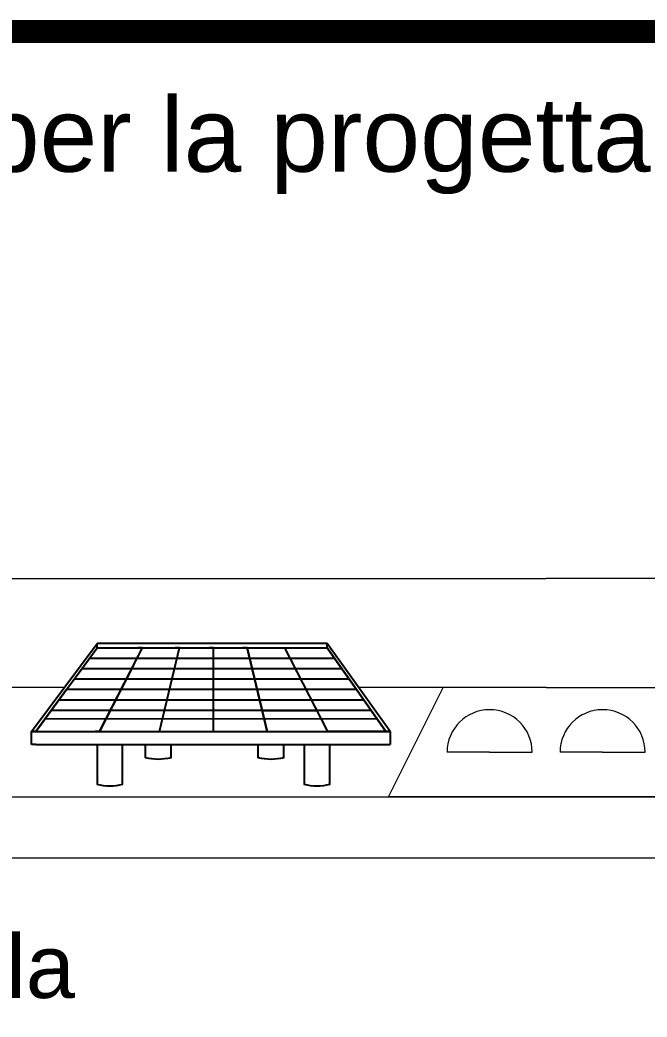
# Model space of a CAD drawing. Header units: millimetres. Extents: x -65 to 139, y 387 to 509.
# Drawn here: x -15.75 to 5.75, y 465.61 to 499.77 of the extents above; entities that cross this region are included whole.
import ezdxf

# ---------------------------------------------------------------- set-up
doc = ezdxf.new("R2010")
doc.units = ezdxf.units.MM
doc.layers.add('pannelli', color=1, linetype='Continuous')
doc.layers.add('SCRITTE - txt', color=252, linetype='Continuous')
doc.layers.add('PROIEZIONI - projections', color=145, linetype='Continuous', lineweight=13)
doc.layers.add('www.archweb.it - All rights reserved', color=2, linetype='Continuous', lineweight=5)
doc.styles.get("Standard").update_dxf_attribs({"font": 'arial.ttf'})

msp = doc.modelspace()

# ---------------------------------------------------------------- linework, layer by layer
at = {"layer": 'pannelli'}
for p, q in [((-15.358, 475.393), (-13.105, 478.406)), ((-15.358, 475.393), (-13.105, 478.406)), ((-15.358, 475.393), (-13.105, 478.406)), ((-15.358, 475.393), (-13.105, 478.406)), ((-15.358, 475.393), (-13.105, 478.406)), ((-15.358, 475.393), (-13.105, 478.406)), ((-15.358, 475.393), (-13.105, 478.406)), ((-14.156, 476.825), (-13.105, 478.256)), ((-14.156, 476.825), (-13.105, 478.256)), ((-14.156, 476.825), (-13.105, 478.256)), ((-14.156, 476.825), (-13.105, 478.256)), ((-14.156, 476.825), (-13.105, 478.256)), ((-14.156, 476.825), (-13.105, 478.256)), ((-13.631, 477.54), (-13.105, 478.256)), ((-5.223, 478.406), (-13.105, 478.406)), ((-13.105, 478.256), (-13.105, 478.406)), ((-5.223, 478.406), (-13.105, 478.406)), ((-13.105, 478.256), (-13.105, 478.406)), ((-5.223, 478.406), (-13.105, 478.406)), ((-5.223, 478.406), (-13.105, 478.406)), ((-5.223, 478.406), (-13.105, 478.406)), ((-5.223, 478.406), (-13.105, 478.406)), ((-5.223, 478.406), (-13.105, 478.406)), ((-5.223, 478.406), (-13.105, 478.406)), ((-13.105, 478.256), (-13.105, 478.406)), ((-13.105, 478.256), (-13.105, 478.406)), ((-13.105, 478.256), (-13.105, 478.406)), ((-13.105, 478.256), (-13.105, 478.406)), ((-13.105, 478.256), (-13.105, 478.406)), ((-13.105, 478.256), (-13.105, 478.406)), ((-13.105, 478.256), (-5.223, 478.256)), ((-13.105, 478.256), (-5.223, 478.256)), ((-13.105, 478.256), (-5.223, 478.256)), ((-13.105, 478.256), (-5.223, 478.256)), ((-13.105, 478.256), (-5.223, 478.256)), ((-13.105, 478.256), (-5.223, 478.256)), ((-13.105, 478.256), (-5.223, 478.256)), ((-13.105, 478.256), (-5.223, 478.256)), ((-13.105, 478.256), (-5.223, 478.256)), ((-13.105, 478.256), (-5.223, 478.256)), ((-13.105, 478.256), (-5.223, 478.256)), ((-13.105, 478.256), (-5.223, 478.256)), ((-13.105, 478.256), (-5.223, 478.256)), ((-13.105, 478.256), (-5.223, 478.256)), ((-13.105, 478.256), (-5.223, 478.256)), ((-13.105, 478.256), (-5.223, 478.256)), ((-13.105, 478.256), (-12.955, 478.256)), ((-13.105, 478.256), (-12.805, 478.256)), ((-13.105, 478.256), (-12.505, 478.256)), ((-13.027, 475.393), (-11.55, 478.256)), ((-13.027, 475.393), (-11.55, 478.256)), ((-13.027, 475.393), (-11.55, 478.256)), ((-13.027, 475.393), (-11.55, 478.256)), ((-13.027, 475.393), (-11.55, 478.256)), ((-13.027, 475.393), (-11.55, 478.256)), ((-13.027, 475.393), (-11.55, 478.256)), ((-13.027, 475.393), (-11.55, 478.256)), ((-13.027, 475.393), (-11.55, 478.256)), ((-13.027, 475.393), (-11.55, 478.256)), ((-13.027, 475.393), (-11.55, 478.256)), ((-13.027, 475.393), (-11.55, 478.256)), ((-11.845, 477.684), (-11.55, 478.256)), ((-11.845, 477.684), (-11.55, 478.256)), ((-11.845, 477.684), (-11.55, 478.256)), ((-11.845, 477.684), (-11.55, 478.256)), ((-11.55, 478.256), (-11.7, 478.256)), ((-10.965, 475.393), (-10.277, 478.256)), ((-10.965, 475.393), (-10.277, 478.256)), ((-10.965, 475.393), (-10.277, 478.256)), ((-10.965, 475.393), (-10.277, 478.256)), ((-10.965, 475.393), (-10.277, 478.256)), ((-10.965, 475.393), (-10.277, 478.256)), ((-10.965, 475.393), (-10.277, 478.256)), ((-10.965, 475.393), (-10.277, 478.256)), ((-10.965, 475.393), (-10.277, 478.256)), ((-10.965, 475.393), (-10.277, 478.256)), ((-10.965, 475.393), (-10.277, 478.256)), ((-10.965, 475.393), (-10.277, 478.256)), ((-10.965, 475.393), (-10.277, 478.256)), ((-10.965, 475.393), (-10.277, 478.256)), ((-10.965, 475.393), (-10.277, 478.256)), ((-10.965, 475.393), (-10.277, 478.256)), ((-10.277, 478.256), (-10.427, 478.256)), ((-9.119, 478.256), (-9.269, 478.256)), ((-9.119, 475.393), (-9.119, 478.256)), ((-9.119, 475.393), (-9.119, 478.256)), ((-9.119, 475.393), (-9.119, 478.256)), ((-9.119, 475.393), (-9.119, 478.256)), ((-9.119, 475.393), (-9.119, 478.256)), ((-9.119, 475.393), (-9.119, 478.256)), ((-9.119, 475.393), (-9.119, 478.256)), ((-9.119, 475.393), (-9.119, 478.256)), ((-9.119, 475.393), (-9.119, 478.256)), ((-9.119, 475.393), (-9.119, 478.256)), ((-9.119, 475.393), (-9.119, 478.256)), ((-9.119, 475.393), (-9.119, 478.256)), ((-9.119, 475.393), (-9.119, 478.256)), ((-9.119, 475.393), (-9.119, 478.256)), ((-9.119, 475.393), (-9.119, 478.256)), ((-9.119, 475.393), (-9.119, 478.256)), ((-9.119, 478.256), (-8.969, 478.256)), ((-7.961, 478.256), (-8.111, 478.256)), ((-7.273, 475.393), (-7.961, 478.256)), ((-7.273, 475.393), (-7.961, 478.256)), ((-7.273, 475.393), (-7.961, 478.256)), ((-7.273, 475.393), (-7.961, 478.256)), ((-7.273, 475.393), (-7.961, 478.256)), ((-7.273, 475.393), (-7.961, 478.256)), ((-7.273, 475.393), (-7.961, 478.256)), ((-7.273, 475.393), (-7.961, 478.256)), ((-7.961, 478.256), (-7.273, 475.393)), ((-7.273, 475.393), (-7.961, 478.256)), ((-7.273, 475.393), (-7.961, 478.256)), ((-7.273, 475.393), (-7.961, 478.256)), ((-7.273, 475.393), (-7.961, 478.256)), ((-6.688, 478.256), (-5.223, 478.256)), ((-6.688, 478.256), (-5.223, 478.256)), ((-6.688, 478.256), (-5.211, 475.393)), ((-6.688, 478.256), (-5.223, 478.256)), ((-6.688, 478.256), (-5.223, 478.256)), ((-6.688, 478.256), (-5.223, 478.256)), ((-6.688, 478.256), (-5.223, 478.256)), ((-6.688, 478.256), (-5.223, 478.256)), ((-6.688, 478.256), (-5.223, 478.256)), ((-6.442, 478.256), (-5.223, 478.256)), ((-6.442, 478.256), (-5.223, 478.256)), ((-6.442, 478.256), (-5.223, 478.256)), ((-6.442, 478.256), (-5.223, 478.256)), ((-6.442, 478.256), (-5.223, 478.256)), ((-6.442, 478.256), (-5.223, 478.256)), ((-6.442, 478.256), (-5.223, 478.256)), ((-6.442, 478.256), (-5.223, 478.256)), ((-3.058, 475.393), (-5.223, 478.406)), ((-5.223, 478.256), (-5.223, 478.406)), ((-3.058, 475.393), (-5.223, 478.406)), ((-5.223, 478.256), (-5.223, 478.406)), ((-3.058, 475.393), (-5.223, 478.406)), ((-3.058, 475.393), (-5.223, 478.406)), ((-3.058, 475.393), (-5.223, 478.406)), ((-3.058, 475.393), (-5.223, 478.406)), ((-3.058, 475.393), (-5.223, 478.406)), ((-3.058, 475.393), (-5.223, 478.406)), ((-5.223, 478.256), (-5.223, 478.406)), ((-5.223, 478.256), (-5.223, 478.406)), ((-5.223, 478.256), (-5.223, 478.406)), ((-5.223, 478.256), (-5.223, 478.406)), ((-5.223, 478.256), (-5.223, 478.406)), ((-5.223, 478.256), (-5.223, 478.406)), ((-5.223, 478.256), (-4.719, 477.54)), ((-5.223, 478.256), (-4.719, 477.54)), ((-4.215, 476.825), (-5.223, 478.256)), ((-5.223, 478.256), (-4.719, 477.54)), ((-5.223, 478.256), (-4.719, 477.54)), ((-4.215, 476.825), (-5.223, 478.256)), ((-4.215, 476.825), (-5.223, 478.256)), ((-5.223, 478.256), (-4.719, 477.54)), ((-5.223, 478.256), (-4.719, 477.54)), ((-4.215, 476.825), (-5.223, 478.256)), ((-5.223, 478.256), (-4.719, 477.54)), ((-5.223, 478.256), (-4.719, 477.54)), ((-5.223, 478.256), (-4.719, 477.54)), ((-5.223, 478.256), (-4.719, 477.54)), ((-5.223, 478.256), (-4.719, 477.54)), ((-5.223, 478.256), (-4.719, 477.54)), ((-5.223, 478.256), (-4.719, 477.54)), ((-5.223, 478.256), (-4.719, 477.54)), ((-4.215, 476.825), (-5.223, 478.256)), ((-5.223, 478.256), (-4.719, 477.54)), ((-5.223, 478.256), (-4.719, 477.54)), ((-4.215, 476.825), (-5.223, 478.256)), ((-4.971, 477.898), (-13.368, 477.898)), ((-11.845, 477.684), (-13.027, 475.393)), ((-14.156, 476.825), (-13.631, 477.54)), ((-6.565, 477.54), (-13.631, 477.54)), ((-6.565, 477.54), (-13.631, 477.54)), ((-6.565, 477.54), (-13.631, 477.54)), ((-6.565, 477.54), (-13.631, 477.54)), ((-6.565, 477.54), (-13.631, 477.54)), ((-6.565, 477.54), (-13.631, 477.54)), ((-6.565, 477.54), (-13.631, 477.54)), ((-6.565, 477.54), (-13.631, 477.54)), ((-5.718, 477.54), (-6.958, 477.54)), ((-5.718, 477.54), (-6.958, 477.54)), ((-5.718, 477.54), (-6.958, 477.54)), ((-5.718, 477.54), (-6.958, 477.54)), ((-5.718, 477.54), (-6.958, 477.54)), ((-5.718, 477.54), (-6.958, 477.54)), ((-5.718, 477.54), (-6.958, 477.54)), ((-5.718, 477.54), (-6.958, 477.54)), ((-4.719, 477.54), (-6.227, 477.54)), ((-4.719, 477.54), (-6.227, 477.54)), ((-4.719, 477.54), (-6.227, 477.54)), ((-4.719, 477.54), (-6.227, 477.54)), ((-4.719, 477.54), (-6.227, 477.54)), ((-4.719, 477.54), (-6.227, 477.54)), ((-4.719, 477.54), (-6.227, 477.54)), ((-4.719, 477.54), (-6.227, 477.54)), ((-4.719, 477.54), (-6.227, 477.54)), ((-4.719, 477.54), (-6.227, 477.54)), ((-4.719, 477.54), (-6.227, 477.54)), ((-4.719, 477.54), (-6.227, 477.54)), ((-4.719, 477.54), (-6.227, 477.54)), ((-4.719, 477.54), (-6.227, 477.54)), ((-4.719, 477.54), (-6.227, 477.54)), ((-4.719, 477.54), (-6.227, 477.54)), ((-4.719, 477.54), (-4.215, 476.825)), ((-4.467, 477.182), (-13.894, 477.182)), ((-14.156, 476.825), (-15.208, 475.393)), ((-14.156, 476.825), (-15.208, 475.393)), ((-14.156, 476.825), (-15.208, 475.393)), ((-14.156, 476.825), (-15.208, 475.393)), ((-14.156, 476.825), (-15.208, 475.393)), ((-14.156, 476.825), (-15.208, 475.393)), ((-14.682, 476.109), (-14.156, 476.825)), ((-4.215, 476.825), (-14.156, 476.825)), ((-4.215, 476.825), (-14.156, 476.825)), ((-4.215, 476.825), (-14.156, 476.825)), ((-4.215, 476.825), (-14.156, 476.825)), ((-4.215, 476.825), (-14.156, 476.825)), ((-4.215, 476.825), (-14.156, 476.825)), ((-4.215, 476.825), (-14.156, 476.825)), ((-4.215, 476.825), (-14.156, 476.825)), ((-5.949, 476.825), (-7.617, 476.825)), ((-7.617, 476.825), (-7.445, 476.109)), ((-5.949, 476.825), (-7.617, 476.825)), ((-7.617, 476.825), (-7.445, 476.109)), ((-5.949, 476.825), (-7.617, 476.825)), ((-7.617, 476.825), (-7.445, 476.109)), ((-5.949, 476.825), (-7.617, 476.825)), ((-7.617, 476.825), (-7.445, 476.109)), ((-5.949, 476.825), (-7.617, 476.825)), ((-5.949, 476.825), (-7.617, 476.825)), ((-5.949, 476.825), (-7.617, 476.825)), ((-7.617, 476.825), (-7.445, 476.109)), ((-5.949, 476.825), (-7.617, 476.825)), ((-7.617, 476.825), (-7.445, 476.109)), ((-4.215, 476.825), (-3.208, 475.393)), ((-4.215, 476.825), (-3.208, 475.393)), ((-4.215, 476.825), (-3.208, 475.393)), ((-4.215, 476.825), (-3.208, 475.393)), ((-4.215, 476.825), (-3.208, 475.393)), ((-4.215, 476.825), (-3.208, 475.393)), ((-3.712, 476.109), (-4.215, 476.825)), ((-3.964, 476.467), (-14.419, 476.467)), ((-15.106, 475.532), (-14.682, 476.109)), ((-3.712, 476.109), (-14.682, 476.109)), ((-3.712, 476.109), (-14.682, 476.109)), ((-3.712, 476.109), (-14.682, 476.109)), ((-3.712, 476.109), (-14.682, 476.109)), ((-3.712, 476.109), (-14.682, 476.109)), ((-3.712, 476.109), (-14.682, 476.109)), ((-3.712, 476.109), (-14.682, 476.109)), ((-3.712, 476.109), (-14.682, 476.109)), ((-7.445, 476.109), (-5.58, 476.109)), ((-7.445, 476.109), (-5.58, 476.109)), ((-7.445, 476.109), (-5.58, 476.109)), ((-7.445, 476.109), (-5.58, 476.109)), ((-7.445, 476.109), (-5.58, 476.109)), ((-7.445, 476.109), (-5.58, 476.109)), ((-7.445, 476.109), (-5.58, 476.109)), ((-7.445, 476.109), (-5.58, 476.109)), ((-3.303, 475.528), (-3.712, 476.109)), ((-15.208, 475.393), (-15.106, 475.532)), ((-3.508, 475.819), (-14.894, 475.821)), ((-3.208, 475.393), (-3.303, 475.528)), ((-15.358, 474.943), (-15.358, 475.393)), ((-15.358, 474.943), (-15.358, 475.393)), ((-15.358, 475.393), (-15.208, 475.393)), ((-15.208, 475.393), (-15.358, 475.393)), ((-15.208, 475.393), (-15.358, 475.393)), ((-15.358, 474.943), (-15.358, 475.393)), ((-15.358, 474.943), (-15.358, 475.393)), ((-15.358, 475.393), (-15.208, 475.393)), ((-15.208, 475.393), (-15.358, 475.393)), ((-15.208, 475.393), (-15.358, 475.393)), ((-15.358, 474.943), (-15.358, 475.393)), ((-15.358, 474.943), (-15.358, 475.393)), ((-15.208, 475.393), (-15.358, 475.393)), ((-15.208, 475.393), (-15.358, 475.393)), ((-15.358, 475.393), (-15.208, 475.393)), ((-15.358, 474.943), (-15.358, 475.393)), ((-15.358, 474.943), (-15.358, 475.393)), ((-15.208, 475.393), (-15.358, 475.393)), ((-15.208, 475.393), (-15.358, 475.393)), ((-15.358, 475.393), (-15.208, 475.393)), ((-15.208, 475.393), (-15.358, 475.393)), ((-15.208, 475.393), (-15.358, 475.393)), ((-15.358, 475.393), (-15.208, 475.393)), ((-15.358, 474.943), (-15.358, 475.393)), ((-15.358, 474.943), (-15.358, 475.393)), ((-15.208, 475.393), (-15.358, 475.393)), ((-15.208, 475.393), (-15.358, 475.393)), ((-15.358, 475.393), (-15.208, 475.393)), ((-15.358, 474.943), (-15.358, 475.393)), ((-15.358, 474.943), (-15.358, 475.393)), ((-15.358, 475.393), (-15.208, 475.393)), ((-15.208, 475.393), (-15.358, 475.393)), ((-15.208, 475.393), (-15.358, 475.393)), ((-15.358, 474.943), (-15.358, 475.393)), ((-15.358, 474.943), (-15.358, 475.393)), ((-15.358, 475.393), (-15.208, 475.393)), ((-15.208, 475.393), (-15.358, 475.393)), ((-15.208, 475.393), (-15.358, 475.393)), ((-15.358, 474.943), (-15.358, 475.393)), ((-15.358, 474.943), (-15.358, 475.393)), ((-15.208, 475.393), (-3.208, 475.393)), ((-15.208, 475.393), (-3.208, 475.393)), ((-15.208, 475.393), (-3.208, 475.393)), ((-15.208, 475.393), (-3.208, 475.393)), ((-15.208, 475.393), (-3.208, 475.393)), ((-15.208, 475.393), (-3.208, 475.393)), ((-15.208, 475.393), (-3.208, 475.393)), ((-15.208, 475.393), (-3.208, 475.393)), ((-15.208, 475.393), (-3.208, 475.393)), ((-15.208, 475.393), (-3.208, 475.393)), ((-15.208, 475.393), (-3.208, 475.393)), ((-15.208, 475.393), (-3.208, 475.393)), ((-15.208, 475.393), (-3.208, 475.393)), ((-15.208, 475.393), (-3.208, 475.393)), ((-15.208, 475.393), (-3.208, 475.393)), ((-15.208, 475.393), (-3.208, 475.393)), ((-15.208, 475.393), (-13.708, 475.393)), ((-15.208, 475.393), (-15.058, 475.393)), ((-13.027, 475.393), (-13.177, 475.393)), ((-3.058, 475.393), (-5.211, 475.393)), ((-3.058, 475.393), (-5.211, 475.393)), ((-3.058, 475.393), (-5.211, 475.393)), ((-3.058, 475.393), (-5.211, 475.393)), ((-3.058, 475.393), (-5.211, 475.393)), ((-3.058, 475.393), (-5.211, 475.393)), ((-3.058, 475.393), (-5.211, 475.393)), ((-3.058, 475.393), (-5.211, 475.393)), ((-3.058, 475.393), (-3.208, 475.393)), ((-3.208, 475.393), (-3.058, 475.393)), ((-3.208, 475.393), (-3.058, 475.393)), ((-3.058, 475.393), (-3.208, 475.393)), ((-3.208, 475.393), (-3.058, 475.393)), ((-3.208, 475.393), (-3.058, 475.393)), ((-3.208, 475.393), (-3.058, 475.393)), ((-3.208, 475.393), (-3.058, 475.393)), ((-3.058, 475.393), (-3.208, 475.393)), ((-3.208, 475.393), (-3.058, 475.393)), ((-3.208, 475.393), (-3.058, 475.393)), ((-3.058, 475.393), (-3.208, 475.393)), ((-3.208, 475.393), (-3.058, 475.393)), ((-3.208, 475.393), (-3.058, 475.393)), ((-3.058, 475.393), (-3.208, 475.393)), ((-3.208, 475.393), (-3.058, 475.393)), ((-3.208, 475.393), (-3.058, 475.393)), ((-3.058, 475.393), (-3.208, 475.393)), ((-3.058, 475.393), (-3.208, 475.393)), ((-3.208, 475.393), (-3.058, 475.393)), ((-3.208, 475.393), (-3.058, 475.393)), ((-3.058, 475.393), (-3.208, 475.393)), ((-3.208, 475.393), (-3.058, 475.393)), ((-3.208, 475.393), (-3.058, 475.393)), ((-3.058, 475.393), (-3.058, 474.943)), ((-3.058, 475.393), (-3.058, 474.943)), ((-3.058, 475.393), (-3.058, 474.943)), ((-3.058, 475.393), (-3.058, 474.943)), ((-3.058, 475.393), (-3.058, 474.943)), ((-3.058, 475.393), (-3.058, 474.943)), ((-3.058, 475.393), (-3.058, 474.943)), ((-3.058, 475.393), (-3.058, 474.943)), ((-3.058, 475.393), (-3.058, 474.943)), ((-3.058, 475.393), (-3.058, 474.943)), ((-3.058, 475.393), (-3.058, 474.943)), ((-3.058, 475.393), (-3.058, 474.943)), ((-3.058, 475.393), (-3.058, 474.943)), ((-3.058, 475.393), (-3.058, 474.943)), ((-3.058, 475.393), (-3.058, 474.943)), ((-3.058, 475.393), (-3.058, 474.943)), ((-15.208, 474.943), (-15.358, 474.943)), ((-15.208, 474.943), (-15.358, 474.943)), ((-15.208, 474.943), (-15.358, 474.943)), ((-15.208, 474.943), (-15.358, 474.943)), ((-15.208, 474.943), (-15.358, 474.943)), ((-15.208, 474.943), (-15.358, 474.943)), ((-15.208, 474.943), (-15.358, 474.943)), ((-15.208, 474.943), (-15.358, 474.943)), ((-15.208, 474.943), (-15.358, 474.943)), ((-15.208, 474.943), (-15.358, 474.943)), ((-15.208, 474.943), (-15.358, 474.943)), ((-15.208, 474.943), (-15.358, 474.943)), ((-15.208, 474.943), (-15.358, 474.943)), ((-15.208, 474.943), (-15.358, 474.943)), ((-15.208, 474.943), (-15.358, 474.943)), ((-15.208, 474.943), (-15.358, 474.943)), ((-15.208, 474.943), (-3.208, 474.943)), ((-15.208, 474.943), (-3.208, 474.943)), ((-15.208, 474.943), (-3.208, 474.943)), ((-15.208, 474.943), (-3.208, 474.943)), ((-15.208, 474.943), (-3.208, 474.943)), ((-15.208, 474.943), (-3.208, 474.943)), ((-15.208, 474.943), (-3.208, 474.943)), ((-15.208, 474.943), (-3.208, 474.943)), ((-15.208, 474.943), (-3.208, 474.943)), ((-15.208, 474.943), (-3.208, 474.943)), ((-15.208, 474.943), (-3.208, 474.943)), ((-15.208, 474.943), (-3.208, 474.943)), ((-15.208, 474.943), (-3.208, 474.943)), ((-15.208, 474.943), (-3.208, 474.943)), ((-15.208, 474.943), (-3.208, 474.943)), ((-15.208, 474.943), (-3.208, 474.943)), ((-13.105, 474.943), (-13.105, 473.577)), ((-13.105, 474.943), (-13.105, 473.577)), ((-13.105, 474.943), (-13.105, 473.577)), ((-13.105, 474.943), (-13.105, 473.577)), ((-12.233, 473.577), (-12.233, 474.943)), ((-12.233, 473.577), (-12.233, 474.943)), ((-12.233, 473.577), (-12.233, 474.943)), ((-12.233, 473.577), (-12.233, 474.943)), ((-11.445, 474.494), (-11.445, 474.943)), ((-11.445, 474.494), (-11.445, 474.943)), ((-11.445, 474.494), (-11.445, 474.943)), ((-11.445, 474.494), (-11.445, 474.943)), ((-11.445, 474.494), (-11.445, 474.943)), ((-11.445, 474.494), (-11.445, 474.943)), ((-11.445, 474.494), (-11.445, 474.943)), ((-11.445, 474.494), (-11.445, 474.943)), ((-10.573, 474.494), (-10.573, 474.943)), ((-10.573, 474.494), (-10.573, 474.943)), ((-10.573, 474.494), (-10.573, 474.943)), ((-10.573, 474.494), (-10.573, 474.943)), ((-10.573, 474.494), (-10.573, 474.943)), ((-10.573, 474.494), (-10.573, 474.943)), ((-10.573, 474.494), (-10.573, 474.943)), ((-10.573, 474.494), (-10.573, 474.943)), ((-7.581, 474.494), (-7.581, 474.943)), ((-7.581, 474.494), (-7.581, 474.943)), ((-7.581, 474.494), (-7.581, 474.943)), ((-7.581, 474.494), (-7.581, 474.943)), ((-7.581, 474.494), (-7.581, 474.943)), ((-7.581, 474.494), (-7.581, 474.943)), ((-7.581, 474.494), (-7.581, 474.943)), ((-7.581, 474.494), (-7.581, 474.943)), ((-6.709, 474.494), (-6.709, 474.943)), ((-6.709, 474.494), (-6.709, 474.943)), ((-6.709, 474.494), (-6.709, 474.943)), ((-6.709, 474.494), (-6.709, 474.943)), ((-6.709, 474.494), (-6.709, 474.943)), ((-6.709, 474.494), (-6.709, 474.943)), ((-6.709, 474.494), (-6.709, 474.943)), ((-6.709, 474.494), (-6.709, 474.943)), ((-6.005, 474.943), (-6.005, 473.577)), ((-6.005, 474.943), (-6.005, 473.577)), ((-6.005, 474.943), (-6.005, 473.577)), ((-6.005, 474.943), (-6.005, 473.577)), ((-5.133, 473.577), (-5.133, 474.943)), ((-5.133, 473.577), (-5.133, 474.943)), ((-5.133, 473.577), (-5.133, 474.943)), ((-5.133, 473.577), (-5.133, 474.943)), ((-3.208, 474.943), (-3.058, 474.943)), ((-3.208, 474.943), (-3.058, 474.943)), ((-3.208, 474.943), (-3.058, 474.943)), ((-3.208, 474.943), (-3.058, 474.943)), ((-3.208, 474.943), (-3.058, 474.943)), ((-3.208, 474.943), (-3.058, 474.943)), ((-3.208, 474.943), (-3.058, 474.943)), ((-3.208, 474.943), (-3.058, 474.943)), ((-3.208, 474.943), (-3.058, 474.943)), ((-3.208, 474.943), (-3.058, 474.943)), ((-3.208, 474.943), (-3.058, 474.943)), ((-3.208, 474.943), (-3.058, 474.943)), ((-3.208, 474.943), (-3.058, 474.943)), ((-3.208, 474.943), (-3.058, 474.943)), ((-3.208, 474.943), (-3.058, 474.943)), ((-3.208, 474.943), (-3.058, 474.943))]:
    msp.add_line(p, q, dxfattribs=at)
for points in [[(-10.573, 474.494), (-11.009, 474.434), (-11.445, 474.494)], [(-10.573, 474.494), (-11.009, 474.434), (-11.445, 474.494)], [(-10.573, 474.494), (-11.009, 474.434), (-11.445, 474.494)], [(-10.573, 474.494), (-11.009, 474.434), (-11.445, 474.494)], [(-6.709, 474.494), (-7.145, 474.434), (-7.581, 474.494)], [(-6.709, 474.494), (-7.145, 474.434), (-7.581, 474.494)], [(-6.709, 474.494), (-7.145, 474.434), (-7.581, 474.494)], [(-6.709, 474.494), (-7.145, 474.434), (-7.581, 474.494)], [(-12.233, 473.577), (-12.669, 473.517), (-13.105, 473.577)], [(-12.233, 473.577), (-12.669, 473.517), (-13.105, 473.577)], [(-12.233, 473.577), (-12.669, 473.517), (-13.105, 473.577)], [(-12.233, 473.577), (-12.669, 473.517), (-13.105, 473.577)], [(-5.133, 473.577), (-5.569, 473.517), (-6.005, 473.577)], [(-5.133, 473.577), (-5.569, 473.517), (-6.005, 473.577)], [(-5.133, 473.577), (-5.569, 473.517), (-6.005, 473.577)], [(-5.133, 473.577), (-5.569, 473.517), (-6.005, 473.577)]]:
    msp.add_spline(points, degree=3, dxfattribs=at)
at = {"layer": 'PROIEZIONI - projections'}
for p, q in [((-52.537, 480.636), (2.285, 480.636)), ((57.107, 480.636), (2.285, 480.636)), ((57.107, 480.636), (2.285, 480.636)), ((-14.231, 476.9), (-17.068, 476.9)), ((2.285, 476.9), (-4.14, 476.9)), ((-3.115, 473.156), (-1.24, 476.9)), ((2.285, 476.9), (8.71, 476.9)), ((0.349, 474.68), (-1.111, 474.68)), ((0.349, 474.68), (-1.111, 474.68)), ((0.349, 474.68), (1.808, 474.68)), ((0.349, 474.68), (1.808, 474.68)), ((4.221, 474.68), (2.762, 474.68)), ((4.221, 474.68), (5.68, 474.68)), ((-56.659, 473.156), (-1.094, 473.156)), ((-56.659, 473.156), (-1.094, 473.156)), ((-53.28, 473.156), (2.285, 473.156)), ((-53.28, 473.156), (2.285, 473.156)), ((-53.28, 473.156), (2.285, 473.156)), ((2.285, 473.156), (-3.115, 473.156)), ((2.285, 473.156), (-3.115, 473.156)), ((2.285, 473.156), (-3.115, 473.156)), ((2.285, 473.156), (-1.094, 473.156)), ((2.285, 473.156), (-1.094, 473.156)), ((2.285, 473.156), (-1.094, 473.156)), ((2.285, 473.156), (-1.094, 473.156)), ((2.285, 473.156), (1.835, 473.156)), ((2.285, 473.156), (1.835, 473.156)), ((2.285, 473.156), (5.663, 473.156)), ((57.85, 473.156), (2.285, 473.156)), ((2.285, 473.156), (5.663, 473.156)), ((2.285, 473.156), (2.735, 473.156)), ((2.285, 473.156), (7.685, 473.156)), ((57.85, 473.156), (2.285, 473.156)), ((2.285, 473.156), (7.685, 473.156)), ((2.285, 473.156), (5.663, 473.156)), ((2.285, 473.156), (2.735, 473.156)), ((61.228, 473.156), (5.663, 473.156)), ((-58.459, 471.063), (63.028, 471.063))]:
    msp.add_line(p, q, dxfattribs=at)
for centre in [(0.349, 474.68), (0.349, 474.68), (4.221, 474.68)]:
    msp.add_arc(centre, 1.459, 0, 180, dxfattribs=at)
at = {"layer": 'www.archweb.it - All rights reserved', "color": 7, "ltscale": 0.02, "const_width": 0.792}
msp.add_lwpolyline([(-64.158, 499.373), (138.837, 499.373)], dxfattribs=at)

# ---------------------------------------------------------------- texts
at = {"layer": 'SCRITTE - txt', "insert": (-58.343, 468.428), "char_height": 2.16631, "width": 630.05477, "attachment_point": 1}
msp.add_mtext("Vista in prospettiva dell'ultima fila", dxfattribs=at)
at = {"layer": 'www.archweb.it - All rights reserved', "color": 253}
msp.add_text('Contenitore di strumenti CAD per la progettazione architettonica', height=2.54535, dxfattribs=at).set_placement((-64.281, 494.569))

doc.saveas('drawing.dxf')
